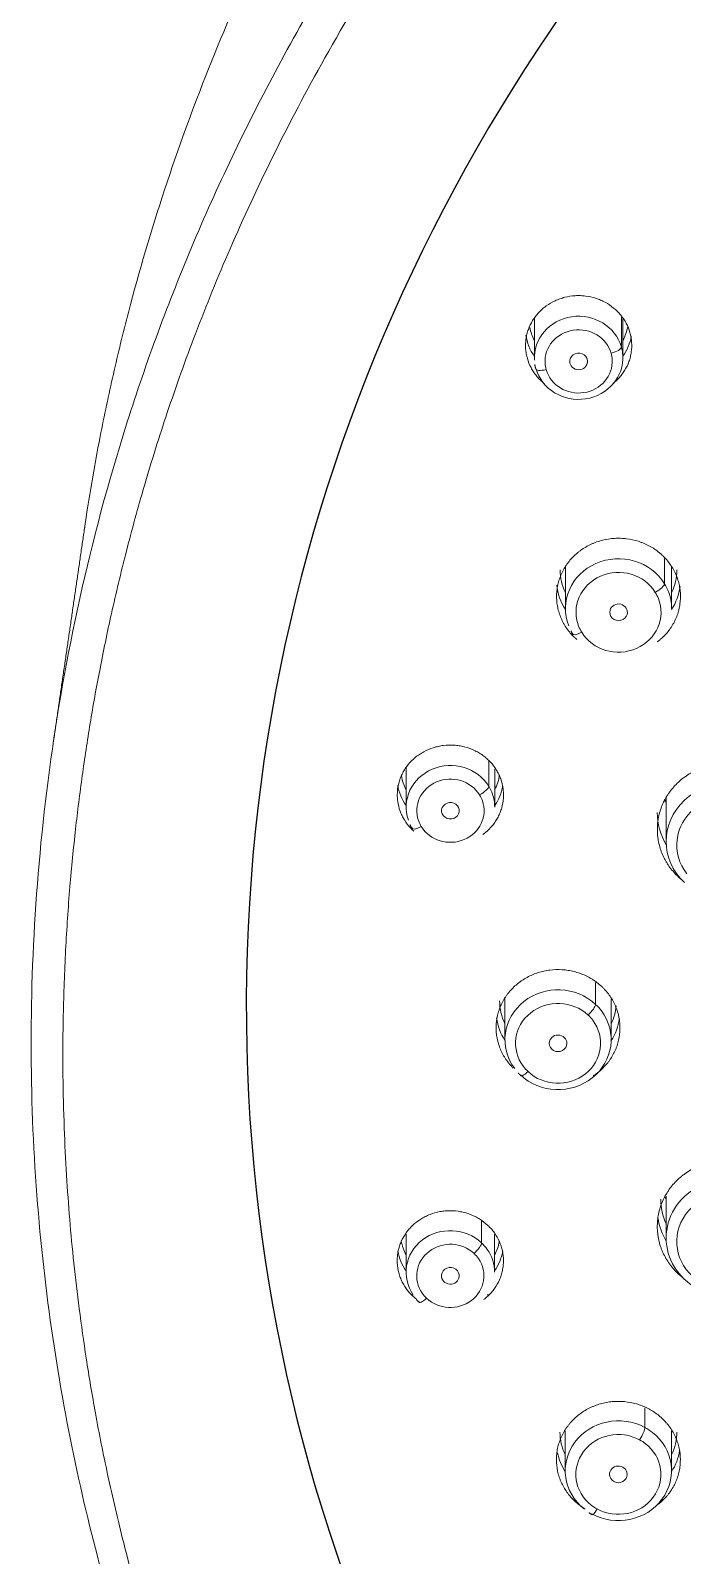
# Model space of a CAD drawing. Extents: x 3349 to 5808, y -3 to 827.
# Drawn here: x 3815.81 to 3830.54, y 517.22 to 551.68 of the extents above; entities that cross this region are included whole.
import ezdxf

# ---------------------------------------------------------------- set-up
doc = ezdxf.new("R2010")
doc.units = 0
doc.header["$LTSCALE"] = 4
doc.header["$MEASUREMENT"] = 0
doc.layers.get('0').update_dxf_attribs({"linetype": 'CONTINUOUS'})
doc.layers.add('1', color=7, linetype='CONTINUOUS')

msp = doc.modelspace()

# ---------------------------------------------------------------- linework, layer by layer
at = {"color": 7, "ltscale": 0.5}
msp.add_ellipse((3868.108, 529.628), major_axis=(-47.422, 0), ratio=0.896694, start_param=1.587359, end_param=7.826525, dxfattribs=at)
at = {"layer": '1', "color": 7, "linetype": 'Continuous', "lineweight": 18}
for p, q in [((3827.195, 545.172), (3827.195, 544.285)), ((3829.195, 544.285), (3829.195, 545.163)), ((3828.381, 544.131), (3828.395, 544.186)), ((3827.896, 539.565), (3827.896, 538.615)), ((3830.296, 538.615), (3830.296, 539.55)), ((3824.298, 535.02), (3824.298, 534.13)), ((3826.298, 534.13), (3826.298, 534.998)), ((3830.173, 534.336), (3830.173, 533.353)), ((3826.53, 529.793), (3826.53, 528.873)), ((3828.93, 528.873), (3828.93, 529.786)), ((3830.172, 525.339), (3830.172, 524.392)), ((3824.296, 524.477), (3824.296, 523.617)), ((3826.296, 523.617), (3826.296, 524.477)), ((3825.097, 523.51), (3825.096, 523.541)), ((3827.893, 520.023), (3827.893, 519.131)), ((3830.293, 519.131), (3830.293, 520.022)), ((3828.9, 519), (3828.893, 519.053))]:
    msp.add_line(p, q, dxfattribs=at)
at = {"layer": '1', "color": 7, "linetype": 'Continuous', "lineweight": 13}
for p, q in [((3829.161, 544.528), (3829.161, 545.205)), ((3830.136, 539.179), (3830.136, 539.748)), ((3826.164, 534.6), (3826.164, 535.18)), ((3828.578, 529.671), (3828.578, 530.164)), ((3826.003, 524.281), (3826.003, 524.777)), ((3826.144, 523.12), (3826.144, 523.079)), ((3829.693, 520.107), (3829.693, 520.552)), ((3830.083, 518.493), (3830.083, 518.447))]:
    msp.add_line(p, q, dxfattribs=at)
at = {"layer": '1', "color": 7, "linetype": 'Continuous', "lineweight": 18}
for centre, major_axis, ratio, start_param, end_param in [((3828.195, 544.285), (-1, 0), 0.939693, 3.403392, 6.34023), ((3828.195, 545.16), (1.123, 0), 0.939693, 3.322021, 3.614386), ((3828.195, 545.16), (1.123, 0), 0.939693, 5.810458, 6.125256), ((3828.195, 544.942), (-1.2, 0), 0.939693, 0.1264, 0.585683), ((3828.195, 544.942), (-1.2, 0), 0.939693, 2.555919, 2.995627), ((3828.195, 544.285), (-1, 0), 0.939693, 0.261799, 3.198637), ((3828.195, 544.203), (-0.2, 0.001), 0.939285, 5.893774, 9.035366), ((3828.195, 544.203), (-0.2, 0.001), 0.939285, 2.752181, 5.893774), ((3829.096, 538.615), (-1.2, 0), 0.939693, 3.665191, 6.636155), ((3829.096, 539.491), (1.32, 0), 0.939693, 3.141576, 3.571287), ((3829.096, 539.491), (1.32, 0), 0.939693, 5.853458, 6.283169), ((3829.096, 539.272), (-1.4, 0), 0.939693, 0.094002, 0.54136), ((3829.096, 539.272), (-1.4, 0), 0.939693, 2.60024, 3.023165), ((3829.097, 538.533), (-0.2, 0), 0.939412, 2.881007, 6.022599), ((3829.096, 538.615), (-1.2, 0), 0.939693, 3.141575, 3.494563), ((3829.097, 538.533), (-0.2, 0), 0.939412, 6.022599, 9.164192), ((3825.298, 534.13), (-1, 0), 0.939693, 3.665191, 6.602029), ((3825.298, 534.787), (-1.2, 0), 0.939693, 0.141249, 0.585653), ((3825.298, 535.006), (1.123, 0), 0.939693, 3.301617, 3.614402), ((3825.298, 535.006), (1.123, 0), 0.939693, 5.810425, 6.146084), ((3825.298, 534.787), (-1.2, 0), 0.939693, 2.555939, 2.980586), ((3831.573, 533.353), (-1.4, 0), 0.939693, 3.926991, 7.068583), ((3825.298, 534.048), (-0.2, 0), 0.939138, 3.011788, 6.153381), ((3825.298, 534.13), (-1, 0), 0.939693, 3.141561, 3.460437), ((3831.573, 534.776), (-1.52, 0), 0.939693, 0.333385, 0.399997), ((3825.298, 534.048), (-0.2, 0), 0.939138, 6.153381, 9.294974), ((3831.573, 534.01), (-1.6, 0), 0.939693, 0.000003, 0.508291), ((3827.73, 528.873), (-1.2, 0), 0.939693, 3.926991, 6.897955), ((3827.73, 529.749), (1.32, 0), 0.939693, 3.141592, 3.571254), ((3827.73, 528.873), (-1.2, 0), 0.939693, 0.785398, 3.756362), ((3827.73, 529.749), (1.32, 0), 0.939693, 5.853474, 6.192668), ((3827.73, 529.53), (-1.4, 0), 0.939693, 0.124804, 0.541393), ((3827.73, 529.53), (-1.4, 0), 0.939693, 2.6002, 3.003575), ((3827.73, 528.791), (-0.2, 0), 0.939369, 3.141427, 6.283019), ((3827.73, 528.791), (-0.2, 0), 0.939369, 6.283019, 9.424612), ((3831.572, 524.392), (-1.4, 0), 0.939693, 4.18879, 7.330383), ((3831.572, 525.815), (-1.52, 0), 0.939693, 0.363443, 0.400014), ((3831.572, 525.268), (1.52, 0), 0.939693, 3.141544, 3.541606), ((3825.296, 523.617), (-1, 0), 0.939693, 3.926991, 6.863829), ((3831.572, 525.049), (-1.6, 0), 0.939693, 0.147385, 0.508291), ((3825.296, 524.492), (1.123, 0), 0.939693, 3.302125, 3.614369), ((3825.296, 524.492), (1.123, 0), 0.939693, 5.810441, 6.108303), ((3825.296, 524.274), (-1.2, 0), 0.939693, 0.161939, 0.585649), ((3825.296, 523.617), (-1, 0), 0.939693, 3.141568, 3.722236), ((3825.296, 524.274), (-1.2, 0), 0.939693, 2.555919, 2.973186), ((3825.296, 523.535), (0.2, 0), 0.939138, 0.129473, 3.271066), ((3825.296, 523.535), (0.2, 0), 0.939138, 3.271066, 6.412658), ((3829.093, 519.131), (-1.2, 0), 0.939693, 4.18879, 7.159754), ((3829.093, 520.006), (1.32, 0), 0.939693, 3.14156, 3.571271), ((3829.093, 519.131), (-1.2, 0), 0.939693, 1.047198, 4.018161), ((3829.093, 520.006), (1.32, 0), 0.939693, 5.853442, 6.283153), ((3829.093, 519.787), (-1.4, 0), 0.939693, 0.191885, 0.541387), ((3829.093, 519.787), (-1.4, 0), 0.939693, 2.600211, 2.990635), ((3829.093, 519.049), (0.2, 0), 0.939412, 0.260254, 3.401846), ((3829.093, 519.049), (0.2, 0), 0.939412, 3.401846, 6.543439)]:
    msp.add_ellipse(centre, major_axis=major_axis, ratio=ratio, start_param=start_param, end_param=end_param, dxfattribs=at)
at = {"layer": '1', "color": 7, "linetype": 'Continuous', "lineweight": 13}
for centre, major_axis, ratio, start_param, end_param in [((3828.195, 544.203), (-0.76, 0), 0.939693, 3.403392, 6.34023), ((3828.195, 544.203), (-0.76, 0), 0.939693, 0.261799, 3.198637), ((3828.929, 544.47), (-0.231, -0.066), 0.330366, 1.476871, 3.047667), ((3828.195, 544.203), (-0.76, 0), 0.939693, 3.198637, 3.403392), ((3828.195, 544.285), (-1, 0), 0.939693, 3.198637, 3.403392), ((3827.461, 544.1), (0.231, 0.066), 0.330366, 3.047667, 4.618464), ((3828.195, 544.203), (-0.76, 0), 0.939693, 0.057045, 0.261799), ((3829.096, 538.533), (-0.96, 0), 0.939693, 3.665191, 6.636155), ((3829.928, 539.067), (-0.204, -0.126), 0.296198, 1.390781, 2.961578), ((3829.096, 538.615), (-1.2, 0), 0.939693, 3.494563, 3.665191), ((3829.096, 538.533), (-0.96, 0), 0.939693, 0.523599, 3.494563), ((3829.096, 538.533), (-0.96, 0), 0.939693, 3.494563, 3.665191), ((3828.265, 538.164), (0.204, 0.126), 0.296198, 2.961578, 4.532374), ((3829.096, 538.533), (-0.96, 0), 0.939693, 0.35297, 0.523599), ((3825.298, 534.048), (-0.76, 0), 0.939693, 3.665191, 6.602029), ((3825.956, 534.487), (-0.204, -0.126), 0.296198, 1.390781, 2.961578), ((3825.298, 534.13), (-1, 0), 0.939693, 3.460437, 3.665191), ((3825.298, 534.048), (-0.76, 0), 0.939693, 0.523599, 3.460437), ((3825.298, 534.048), (-0.76, 0), 0.939693, 3.460437, 3.665191), ((3831.573, 533.271), (-1.16, 0), 0.939693, 3.926991, 6.92233), ((3824.639, 533.773), (0.204, 0.126), 0.296198, 2.961578, 4.532374), ((3825.298, 534.048), (-0.76, 0), 0.939693, 0.318844, 0.523599), ((3827.73, 528.791), (-0.96, 0), 0.939693, 3.926991, 6.897955), ((3828.408, 529.511), (-0.164, -0.175), 0.241845, 1.318897, 2.889694), ((3827.73, 528.791), (-0.96, 0), 0.939693, 3.756362, 3.926991), ((3827.73, 528.873), (-1.2, 0), 0.939693, 3.756362, 3.926991), ((3827.73, 528.791), (-0.96, 0), 0.939693, 0.785398, 3.756362), ((3827.051, 528.235), (0.164, 0.175), 0.241845, 2.889694, 4.46049), ((3827.73, 528.791), (-0.96, 0), 0.939693, 0.614769, 0.785398), ((3831.572, 524.31), (-1.16, 0), 0.939693, 4.18879, 7.184129), ((3825.296, 523.535), (-0.76, 0), 0.939693, 3.926991, 6.863829), ((3825.833, 524.122), (-0.164, -0.175), 0.241845, 1.318897, 2.889694), ((3825.296, 523.617), (-1, 0), 0.939693, 3.722236, 3.926991), ((3825.296, 523.535), (-0.76, 0), 0.939693, 0.785398, 3.722236), ((3825.296, 523.535), (-0.76, 0), 0.939693, 3.722236, 3.926991), ((3824.758, 523.112), (0.164, 0.175), 0.241845, 2.889694, 4.46049), ((3825.296, 523.535), (-0.76, 0), 0.939693, 0.580643, 0.785398), ((3829.093, 519.048), (-0.96, 0), 0.939693, 4.18879, 7.159754), ((3829.573, 519.912), (-0.114, -0.211), 0.17101, 1.265447, 2.836243), ((3829.093, 519.048), (-0.96, 0), 0.939693, 4.018161, 4.18879), ((3829.093, 519.131), (-1.2, 0), 0.939693, 4.018161, 4.18879), ((3829.093, 519.048), (-0.96, 0), 0.939693, 1.047198, 4.018161), ((3829.093, 519.048), (-0.96, 0), 0.939693, 0.876569, 1.047198), ((3828.613, 518.349), (0.114, 0.211), 0.17101, 2.836243, 4.407039)]:
    msp.add_ellipse(centre, major_axis=major_axis, ratio=ratio, start_param=start_param, end_param=end_param, dxfattribs=at)
at = {"layer": '1', "color": 7, "linetype": 'Continuous', "lineweight": 18}
for points, knots in [([(3867.787, 577.688), (3866.647, 577.688), (3865.515, 577.653), (3863.272, 577.515), (3862.162, 577.412), (3858.869, 577.008), (3856.725, 576.611), (3852.571, 575.59), (3850.561, 574.967), (3847.66, 573.886), (3846.713, 573.501), (3844.859, 572.687), (3843.952, 572.258), (3841.296, 570.908), (3839.611, 569.926), (3836.42, 567.83), (3834.915, 566.716), (3832.091, 564.386), (3830.771, 563.17), (3828.317, 560.663), (3827.183, 559.372), (3825.096, 556.742), (3824.143, 555.404), (3822.412, 552.702), (3821.632, 551.339), (3820.237, 548.61), (3819.622, 547.243), (3818.545, 544.523), (3818.083, 543.17), (3817.299, 540.493), (3816.978, 539.169), (3816.461, 536.563), (3816.264, 535.281), (3815.98, 532.77), (3815.892, 531.541), (3815.811, 529.142), (3815.818, 527.973), (3815.916, 525.699), (3816.007, 524.595), (3816.256, 522.458), (3816.414, 521.425), (3816.785, 519.431), (3816.998, 518.47), (3817.466, 516.623), (3817.722, 515.737), (3818.261, 514.038), (3818.545, 513.225), (3819.13, 511.673), (3819.431, 510.933), (3820.04, 509.523), (3820.348, 508.854), (3820.961, 507.583), (3821.267, 506.982), (3821.868, 505.845), (3822.163, 505.31), (3822.737, 504.302), (3823.015, 503.83), (3823.547, 502.945), (3823.802, 502.533), (3824.284, 501.767), (3824.511, 501.413), (3825.146, 500.434), (3825.509, 499.894), (3825.951, 499.247), (3826.081, 499.059), (3826.25, 498.816), (3826.302, 498.742), (3826.373, 498.641), (3826.407, 498.593), (3826.444, 498.541), (3826.461, 498.516), (3826.47, 498.504), (3826.474, 498.498), (3826.476, 498.495), (3826.477, 498.494), (3826.477, 498.493), (3826.478, 498.493), (3826.478, 498.492), (3826.478, 498.492), (3826.478, 498.492), (3826.478, 498.492), (3826.478, 498.492), (3827.078, 497.644), (3827.7, 496.803), (3828.999, 495.145), (3829.675, 494.328), (3830.726, 493.122), (3831.082, 492.724), (3831.807, 491.933), (3832.175, 491.541), (3833.296, 490.377), (3834.063, 489.615), (3835.223, 488.48), (3835.611, 488.103), (3836.388, 487.348), (3836.776, 486.97), (3837.939, 485.83), (3838.712, 485.064), (3840.242, 483.506), (3840.999, 482.715), (3842.486, 481.1), (3843.217, 480.275), (3844.636, 478.582), (3845.326, 477.714), (3846.647, 475.926), (3847.279, 475.006), (3848.171, 473.584), (3848.459, 473.103), (3849.014, 472.126), (3849.281, 471.631), (3850.053, 470.124), (3850.528, 469.093), (3851.177, 467.513), (3851.383, 466.981), (3851.774, 465.906), (3851.96, 465.363), (3852.487, 463.722), (3852.799, 462.61), (3853.355, 460.359), (3853.598, 459.219), (3854.023, 456.919), (3854.205, 455.759), (3854.521, 453.422), (3854.655, 452.245), (3854.885, 449.88), (3854.982, 448.691), (3855.086, 447.198), (3855.109, 446.862), (3855.131, 446.52), (3855.133, 446.478), (3855.134, 446.469), (3855.134, 446.464), (3855.135, 446.449), (3855.137, 446.42), (3855.144, 446.313), (3855.159, 446.059), (3855.211, 445.197), (3855.253, 444.404), (3855.346, 442.48), (3855.397, 432.158), (3855.485, 429.491), (3855.52, 428.132), (3855.58, 425.364), (3855.605, 423.955), (3855.646, 421.087), (3855.664, 419.628), (3855.695, 416.66), (3855.708, 415.152), (3855.73, 412.085), (3855.74, 410.527), (3855.749, 408.746), (3855.75, 408.523), (3855.751, 408.297), (3855.751, 408.269), (3855.751, 408.264), (3855.751, 408.262), (3855.751, 408.258), (3855.751, 408.249), (3855.751, 408.224), (3855.752, 408.14), (3855.753, 407.942), (3855.756, 407.275), (3855.758, 406.676), (3855.764, 405.252), (3855.767, 404.322), (3855.775, 401.586), (3855.779, 399.837), (3855.785, 396.489), (3855.787, 394.889), (3855.791, 390.315), (3855.792, 387.565), (3855.793, 382.663), (3855.793, 380.511), (3855.793, 378.658)], [0, 0, 0, 0, 0.007812, 0.007812, 0.015625, 0.015625, 0.03125, 0.03125, 0.046875, 0.046875, 0.054687, 0.054687, 0.0625, 0.0625, 0.078125, 0.078125, 0.09375, 0.09375, 0.109375, 0.109375, 0.125, 0.125, 0.140625, 0.140625, 0.15625, 0.15625, 0.171875, 0.171875, 0.1875, 0.1875, 0.203125, 0.203125, 0.21875, 0.21875, 0.234375, 0.234375, 0.25, 0.25, 0.265625, 0.265625, 0.28125, 0.28125, 0.296875, 0.296875, 0.3125, 0.3125, 0.328125, 0.328125, 0.34375, 0.34375, 0.359375, 0.359375, 0.375, 0.375, 0.390625, 0.390625, 0.40625, 0.40625, 0.421875, 0.421875, 0.4375, 0.4375, 0.46875, 0.46875, 0.484375, 0.484375, 0.492187, 0.492187, 0.496094, 0.498047, 0.499023, 0.499512, 0.499756, 0.499878, 0.499939, 0.499969, 0.499985, 0.499992, 0.499996, 0.499998, 0.499998, 0.5, 0.5, 0.515625, 0.515625, 0.53125, 0.53125, 0.539062, 0.539062, 0.546875, 0.546875, 0.5625, 0.5625, 0.570312, 0.570312, 0.578125, 0.578125, 0.59375, 0.59375, 0.609375, 0.609375, 0.625, 0.625, 0.640625, 0.640625, 0.65625, 0.65625, 0.664062, 0.664062, 0.671875, 0.671875, 0.6875, 0.6875, 0.695312, 0.695312, 0.703125, 0.703125, 0.71875, 0.71875, 0.734375, 0.734375, 0.75, 0.75, 0.765625, 0.765625, 0.78125, 0.78125, 0.785156, 0.785645, 0.785706, 0.785706, 0.785767, 0.785767, 0.785889, 0.786133, 0.787109, 0.789062, 0.796875, 0.796875, 0.8125, 0.8125, 0.828125, 0.828125, 0.84375, 0.84375, 0.859375, 0.859375, 0.875, 0.875, 0.890625, 0.890625, 0.892578, 0.892822, 0.892853, 0.892853, 0.892868, 0.892868, 0.892883, 0.892944, 0.893066, 0.893555, 0.894531, 0.898437, 0.898437, 0.90625, 0.90625, 0.921875, 0.921875, 0.9375, 0.9375, 0.96875, 0.96875, 1, 1, 1, 1]), ([(3838.323, 573.278), (3837.487, 572.725), (3836.668, 572.149), (3835.069, 570.951), (3832.727, 569.086), (3830.57, 567.03), (3828.551, 564.86), (3827.901, 564.118), (3826.649, 562.599), (3824.845, 560.267), (3823.005, 557.377), (3821.862, 555.226), (3821.418, 554.36), (3820.773, 553.05), (3819.416, 549.931), (3818.51, 547.172), (3817.903, 544.847), (3817.789, 544.381), (3817.576, 543.447), (3817.33, 542.283), (3817.13, 541.11), (3817.028, 540.406)], [0, 0, 0, 0, 0.072762, 0.072762, 0.145523, 0.291047, 0.291047, 0.363808, 0.363808, 0.43657, 0.582093, 0.618474, 0.618474, 0.654855, 0.727617, 0.87314, 0.87314, 0.909521, 0.909521, 0.945902, 1, 1, 1, 1]), ([(3827.424, 543.698), (3827.417, 543.704), (3827.411, 543.709), (3827.39, 543.726), (3827.375, 543.739), (3827.347, 543.765), (3827.333, 543.778), (3827.292, 543.818), (3827.242, 543.874), (3827.197, 543.935), (3827.166, 543.982), (3827.156, 543.998), (3827.137, 544.03), (3827.128, 544.047), (3827.084, 544.13), (3827.057, 544.199), (3827.026, 544.305), (3827.018, 544.342), (3827.008, 544.396), (3827.005, 544.415), (3827.001, 544.452), (3826.999, 544.47), (3826.993, 544.562), (3826.995, 544.636), (3827.008, 544.727), (3827.011, 544.745), (3827.018, 544.782), (3827.022, 544.8), (3827.035, 544.854), (3827.046, 544.89), (3827.084, 544.994), (3827.116, 545.061), (3827.165, 545.142), (3827.176, 545.158), (3827.197, 545.189), (3827.23, 545.235), (3827.291, 545.307), (3827.345, 545.36), (3827.403, 545.41), (3827.433, 545.434), (3827.527, 545.502), (3827.593, 545.541), (3827.681, 545.582), (3827.699, 545.589), (3827.735, 545.604), (3827.753, 545.611), (3827.809, 545.631), (3827.846, 545.642), (3827.885, 545.652)], [0, 0, 0, 0, 0.009678, 0.009678, 0.032186, 0.032186, 0.054693, 0.054693, 0.099707, 0.144722, 0.144722, 0.167229, 0.167229, 0.189737, 0.189737, 0.279766, 0.279766, 0.324781, 0.324781, 0.347288, 0.347288, 0.369795, 0.369795, 0.459824, 0.459824, 0.482332, 0.482332, 0.504839, 0.504839, 0.549854, 0.549854, 0.639883, 0.639883, 0.66239, 0.66239, 0.684898, 0.729912, 0.774927, 0.774927, 0.819941, 0.819941, 0.909971, 0.909971, 0.932478, 0.932478, 0.954985, 0.954985, 1, 1, 1, 1]), ([(3827.885, 545.652), (3827.961, 545.671), (3828.038, 545.683), (3828.155, 545.69), (3828.195, 545.691), (3828.254, 545.689), (3828.273, 545.688), (3828.313, 545.685), (3828.332, 545.683), (3828.43, 545.671), (3828.506, 545.654), (3828.599, 545.625), (3828.617, 545.618), (3828.654, 545.605), (3828.672, 545.597), (3828.726, 545.574), (3828.761, 545.557), (3828.863, 545.502), (3828.927, 545.459), (3829.001, 545.398), (3829.015, 545.386), (3829.044, 545.36), (3829.058, 545.347), (3829.098, 545.306), (3829.148, 545.25), (3829.193, 545.19), (3829.224, 545.143), (3829.234, 545.127), (3829.253, 545.094), (3829.263, 545.078), (3829.306, 544.995), (3829.334, 544.926), (3829.364, 544.819), (3829.373, 544.783), (3829.382, 544.728), (3829.385, 544.71), (3829.389, 544.673), (3829.391, 544.654), (3829.398, 544.562), (3829.395, 544.489), (3829.382, 544.397), (3829.379, 544.379), (3829.372, 544.342), (3829.368, 544.324), (3829.355, 544.27), (3829.344, 544.235), (3829.307, 544.13), (3829.274, 544.063), (3829.225, 543.983), (3829.215, 543.967), (3829.193, 543.936), (3829.16, 543.89), (3829.099, 543.818), (3829.045, 543.765), (3828.999, 543.724), (3828.981, 543.71), (3828.963, 543.695)], [0, 0, 0, 0, 0.072465, 0.072465, 0.108698, 0.108698, 0.126814, 0.126814, 0.14493, 0.14493, 0.217395, 0.217395, 0.235512, 0.235512, 0.253628, 0.253628, 0.28986, 0.28986, 0.362325, 0.362325, 0.380442, 0.380442, 0.398558, 0.398558, 0.434791, 0.471023, 0.471023, 0.489139, 0.489139, 0.507256, 0.507256, 0.579721, 0.579721, 0.615953, 0.615953, 0.63407, 0.63407, 0.652186, 0.652186, 0.724651, 0.724651, 0.742767, 0.742767, 0.760883, 0.760883, 0.797116, 0.797116, 0.869581, 0.869581, 0.887697, 0.887697, 0.905814, 0.942046, 0.978279, 0.978279, 1, 1, 1, 1]), ([(3828.153, 537.918), (3828.143, 537.927), (3828.133, 537.936), (3828.106, 537.96), (3828.09, 537.975), (3828.043, 538.022), (3827.984, 538.088), (3827.932, 538.158), (3827.896, 538.213), (3827.884, 538.232), (3827.862, 538.27), (3827.851, 538.289), (3827.8, 538.386), (3827.768, 538.466), (3827.732, 538.591), (3827.723, 538.633), (3827.711, 538.697), (3827.708, 538.718), (3827.703, 538.761), (3827.701, 538.783), (3827.693, 538.89), (3827.696, 538.976), (3827.711, 539.083), (3827.715, 539.104), (3827.723, 539.147), (3827.728, 539.168), (3827.743, 539.231), (3827.756, 539.273), (3827.8, 539.394), (3827.837, 539.473), (3827.895, 539.567), (3827.907, 539.585), (3827.932, 539.622), (3827.945, 539.639), (3827.985, 539.692), (3828.041, 539.759), (3828.105, 539.821), (3828.155, 539.865), (3828.172, 539.879), (3828.207, 539.908), (3828.225, 539.921), (3828.316, 539.987), (3828.394, 540.032), (3828.496, 540.08), (3828.517, 540.089), (3828.559, 540.106), (3828.581, 540.114), (3828.645, 540.137), (3828.689, 540.15), (3828.734, 540.162)], [0, 0, 0, 0, 0.013603, 0.013603, 0.036543, 0.036543, 0.082422, 0.128301, 0.128301, 0.15124, 0.15124, 0.174179, 0.174179, 0.265937, 0.265937, 0.311816, 0.311816, 0.334756, 0.334756, 0.357695, 0.357695, 0.449453, 0.449453, 0.472392, 0.472392, 0.495332, 0.495332, 0.541211, 0.541211, 0.632969, 0.632969, 0.655908, 0.655908, 0.678848, 0.678848, 0.724726, 0.770605, 0.770605, 0.793545, 0.793545, 0.816484, 0.816484, 0.908242, 0.908242, 0.931182, 0.931182, 0.954121, 0.954121, 1, 1, 1, 1]), ([(3828.734, 540.162), (3828.823, 540.184), (3828.914, 540.198), (3829.05, 540.206), (3829.096, 540.207), (3829.165, 540.205), (3829.188, 540.204), (3829.234, 540.2), (3829.257, 540.198), (3829.37, 540.184), (3829.459, 540.164), (3829.567, 540.13), (3829.589, 540.122), (3829.632, 540.106), (3829.653, 540.098), (3829.716, 540.071), (3829.757, 540.051), (3829.875, 539.987), (3829.95, 539.937), (3830.036, 539.866), (3830.053, 539.851), (3830.086, 539.821), (3830.102, 539.805), (3830.149, 539.758), (3830.209, 539.693), (3830.261, 539.622), (3830.297, 539.567), (3830.308, 539.549), (3830.331, 539.511), (3830.342, 539.492), (3830.393, 539.394), (3830.425, 539.314), (3830.46, 539.19), (3830.47, 539.148), (3830.481, 539.083), (3830.484, 539.062), (3830.49, 539.019), (3830.492, 538.997), (3830.499, 538.89), (3830.496, 538.804), (3830.482, 538.698), (3830.478, 538.676), (3830.47, 538.634), (3830.465, 538.612), (3830.449, 538.549), (3830.437, 538.508), (3830.393, 538.386), (3830.355, 538.308), (3830.298, 538.214), (3830.286, 538.195), (3830.261, 538.159), (3830.248, 538.141), (3830.208, 538.089), (3830.151, 538.021), (3830.088, 537.96), (3830.038, 537.915), (3830.021, 537.901), (3829.993, 537.879), (3829.983, 537.871), (3829.973, 537.863)], [0, 0, 0, 0, 0.071988, 0.071988, 0.107982, 0.107982, 0.125979, 0.125979, 0.143976, 0.143976, 0.215963, 0.215963, 0.23396, 0.23396, 0.251957, 0.251957, 0.287951, 0.287951, 0.359939, 0.359939, 0.377936, 0.377936, 0.395933, 0.395933, 0.431927, 0.46792, 0.46792, 0.485917, 0.485917, 0.503914, 0.503914, 0.575902, 0.575902, 0.611896, 0.611896, 0.629893, 0.629893, 0.64789, 0.64789, 0.719878, 0.719878, 0.737875, 0.737875, 0.755872, 0.755872, 0.791865, 0.791865, 0.863853, 0.863853, 0.88185, 0.88185, 0.899847, 0.899847, 0.935841, 0.971835, 0.971835, 0.989832, 0.989832, 1, 1, 1, 1]), ([(3824.472, 533.585), (3824.46, 533.596), (3824.448, 533.608), (3824.422, 533.633), (3824.409, 533.646), (3824.344, 533.716), (3824.298, 533.776), (3824.239, 533.871), (3824.221, 533.904), (3824.197, 533.955), (3824.189, 533.972), (3824.174, 534.007), (3824.168, 534.024), (3824.136, 534.111), (3824.118, 534.183), (3824.105, 534.275), (3824.103, 534.293), (3824.1, 534.33), (3824.099, 534.349), (3824.097, 534.404), (3824.098, 534.441), (3824.105, 534.551), (3824.118, 534.624), (3824.143, 534.714), (3824.149, 534.732), (3824.161, 534.767), (3824.167, 534.784), (3824.188, 534.836), (3824.219, 534.903), (3824.257, 534.968), (3824.299, 535.031), (3824.321, 535.062), (3824.393, 535.15), (3824.447, 535.203), (3824.52, 535.264), (3824.535, 535.276), (3824.566, 535.299), (3824.582, 535.31), (3824.63, 535.343), (3824.663, 535.363), (3824.698, 535.381)], [0, 0, 0, 0, 0.022922, 0.022922, 0.049329, 0.049329, 0.154959, 0.154959, 0.207774, 0.207774, 0.234182, 0.234182, 0.26059, 0.26059, 0.36622, 0.36622, 0.392627, 0.392627, 0.419035, 0.419035, 0.47185, 0.47185, 0.57748, 0.57748, 0.603887, 0.603887, 0.630295, 0.630295, 0.68311, 0.735925, 0.735925, 0.78874, 0.78874, 0.89437, 0.89437, 0.920777, 0.920777, 0.947185, 0.947185, 1, 1, 1, 1]), ([(3824.698, 535.381), (3824.766, 535.419), (3824.838, 535.449), (3824.949, 535.484), (3824.986, 535.494), (3825.044, 535.507), (3825.063, 535.511), (3825.102, 535.518), (3825.122, 535.52), (3825.219, 535.532), (3825.297, 535.535), (3825.395, 535.529), (3825.415, 535.527), (3825.454, 535.523), (3825.473, 535.52), (3825.532, 535.511), (3825.57, 535.503), (3825.684, 535.475), (3825.757, 535.449), (3825.846, 535.408), (3825.863, 535.399), (3825.898, 535.381), (3825.915, 535.372), (3825.965, 535.342), (3826.029, 535.3), (3826.089, 535.253), (3826.132, 535.215), (3826.146, 535.202), (3826.173, 535.175), (3826.187, 535.162), (3826.252, 535.092), (3826.297, 535.032), (3826.356, 534.936), (3826.374, 534.904), (3826.399, 534.853), (3826.406, 534.836), (3826.421, 534.801), (3826.428, 534.784), (3826.459, 534.696), (3826.477, 534.625), (3826.49, 534.533), (3826.492, 534.515), (3826.495, 534.478), (3826.496, 534.459), (3826.498, 534.404), (3826.498, 534.367), (3826.49, 534.257), (3826.477, 534.184), (3826.452, 534.094), (3826.446, 534.076), (3826.434, 534.041), (3826.428, 534.024), (3826.407, 533.972), (3826.376, 533.904), (3826.338, 533.84), (3826.297, 533.777), (3826.274, 533.746), (3826.202, 533.658), (3826.149, 533.605), (3826.075, 533.544), (3826.06, 533.532), (3826.04, 533.517), (3826.036, 533.514), (3826.031, 533.51)], [0, 0, 0, 0, 0.065261, 0.065261, 0.097892, 0.097892, 0.114207, 0.114207, 0.130523, 0.130523, 0.195784, 0.195784, 0.212099, 0.212099, 0.228415, 0.228415, 0.261046, 0.261046, 0.326307, 0.326307, 0.342622, 0.342622, 0.358938, 0.358938, 0.391568, 0.424199, 0.424199, 0.440514, 0.440514, 0.45683, 0.45683, 0.522091, 0.522091, 0.554722, 0.554722, 0.571037, 0.571037, 0.587352, 0.587352, 0.652614, 0.652614, 0.668929, 0.668929, 0.685244, 0.685244, 0.717875, 0.717875, 0.783137, 0.783137, 0.799452, 0.799452, 0.815767, 0.815767, 0.848398, 0.881029, 0.881029, 0.913659, 0.913659, 0.978921, 0.978921, 0.995236, 0.995236, 1, 1, 1, 1]), ([(3830.53, 532.482), (3830.526, 532.485), (3830.523, 532.488), (3830.499, 532.508), (3830.48, 532.525), (3830.442, 532.559), (3830.423, 532.577), (3830.37, 532.631), (3830.302, 532.706), (3830.243, 532.786), (3830.201, 532.849), (3830.188, 532.87), (3830.162, 532.913), (3830.15, 532.935), (3830.092, 533.047), (3830.055, 533.138), (3830.015, 533.281), (3830.003, 533.329), (3829.991, 533.402), (3829.987, 533.427), (3829.981, 533.476), (3829.978, 533.5), (3829.97, 533.623), (3829.973, 533.721), (3829.99, 533.843), (3829.994, 533.868), (3830.001, 533.904), (3830.004, 533.916), (3830.009, 533.941), (3830.023, 534.001), (3830.041, 534.06), (3830.091, 534.199), (3830.134, 534.289), (3830.2, 534.396), (3830.214, 534.418), (3830.242, 534.459), (3830.257, 534.479), (3830.303, 534.539), (3830.368, 534.616), (3830.44, 534.687), (3830.497, 534.737), (3830.517, 534.754), (3830.557, 534.786), (3830.578, 534.802), (3830.682, 534.877), (3830.77, 534.928), (3830.887, 534.983), (3830.911, 534.993), (3830.959, 535.013), (3830.984, 535.022), (3831.058, 535.049), (3831.108, 535.064), (3831.159, 535.077)], [0, 0, 0, 0, 0.004277, 0.004277, 0.026907, 0.026907, 0.049537, 0.049537, 0.094797, 0.140057, 0.140057, 0.162687, 0.162687, 0.185318, 0.185318, 0.275838, 0.275838, 0.321098, 0.321098, 0.343728, 0.343728, 0.366358, 0.366358, 0.456878, 0.456878, 0.479508, 0.479508, 0.490823, 0.490823, 0.502139, 0.547399, 0.547399, 0.637919, 0.637919, 0.660549, 0.660549, 0.683179, 0.683179, 0.728439, 0.773699, 0.773699, 0.796329, 0.796329, 0.818959, 0.818959, 0.90948, 0.90948, 0.93211, 0.93211, 0.95474, 0.95474, 1, 1, 1, 1]), ([(3827.03, 530.282), (3827.11, 530.325), (3827.193, 530.36), (3827.323, 530.402), (3827.367, 530.414), (3827.434, 530.428), (3827.456, 530.433), (3827.502, 530.44), (3827.524, 530.444), (3827.638, 530.458), (3827.729, 530.461), (3827.843, 530.453), (3827.866, 530.452), (3827.912, 530.447), (3827.935, 530.444), (3828.003, 530.433), (3828.048, 530.424), (3828.18, 530.39), (3828.266, 530.36), (3828.369, 530.312), (3828.389, 530.302), (3828.43, 530.281), (3828.45, 530.27), (3828.508, 530.236), (3828.583, 530.187), (3828.653, 530.131), (3828.703, 530.087), (3828.719, 530.072), (3828.751, 530.041), (3828.767, 530.025), (3828.843, 529.943), (3828.896, 529.874), (3828.964, 529.762), (3828.985, 529.724), (3829.014, 529.664), (3829.023, 529.644), (3829.04, 529.604), (3829.048, 529.584), (3829.085, 529.482), (3829.105, 529.398), (3829.121, 529.291), (3829.123, 529.27), (3829.127, 529.227), (3829.128, 529.205), (3829.13, 529.14), (3829.13, 529.097), (3829.121, 528.969), (3829.106, 528.884), (3829.076, 528.779), (3829.07, 528.758), (3829.056, 528.717), (3829.048, 528.697), (3829.024, 528.636), (3828.988, 528.557), (3828.944, 528.482), (3828.907, 528.427), (3828.895, 528.409), (3828.868, 528.373), (3828.855, 528.356), (3828.785, 528.27), (3828.723, 528.207), (3828.637, 528.137), (3828.619, 528.123), (3828.583, 528.096), (3828.565, 528.083), (3828.539, 528.065), (3828.532, 528.061), (3828.525, 528.056)], [0, 0, 0, 0, 0.064134, 0.064134, 0.096202, 0.096202, 0.112235, 0.112235, 0.128269, 0.128269, 0.192403, 0.192403, 0.208437, 0.208437, 0.22447, 0.22447, 0.256538, 0.256538, 0.320672, 0.320672, 0.336706, 0.336706, 0.352739, 0.352739, 0.384807, 0.416874, 0.416874, 0.432907, 0.432907, 0.448941, 0.448941, 0.513075, 0.513075, 0.545143, 0.545143, 0.561176, 0.561176, 0.57721, 0.57721, 0.641344, 0.641344, 0.657378, 0.657378, 0.673411, 0.673411, 0.705479, 0.705479, 0.769613, 0.769613, 0.785647, 0.785647, 0.80168, 0.80168, 0.833747, 0.865815, 0.865815, 0.881848, 0.881848, 0.897882, 0.897882, 0.962016, 0.962016, 0.97805, 0.97805, 0.994084, 0.994084, 1, 1, 1, 1]), ([(3826.719, 528.23), (3826.705, 528.244), (3826.691, 528.258), (3826.617, 528.338), (3826.563, 528.408), (3826.495, 528.519), (3826.474, 528.558), (3826.445, 528.617), (3826.436, 528.637), (3826.419, 528.677), (3826.411, 528.697), (3826.375, 528.799), (3826.354, 528.883), (3826.339, 528.99), (3826.336, 529.011), (3826.333, 529.055), (3826.331, 529.076), (3826.329, 529.141), (3826.33, 529.184), (3826.339, 529.313), (3826.353, 529.397), (3826.383, 529.502), (3826.39, 529.523), (3826.404, 529.564), (3826.411, 529.585), (3826.435, 529.645), (3826.472, 529.724), (3826.516, 529.799), (3826.552, 529.854), (3826.565, 529.872), (3826.591, 529.908), (3826.605, 529.925), (3826.674, 530.011), (3826.737, 530.074), (3826.823, 530.145), (3826.84, 530.158), (3826.876, 530.185), (3826.894, 530.198), (3826.951, 530.236), (3826.99, 530.26), (3827.03, 530.282)], [0, 0, 0, 0, 0.02394, 0.02394, 0.132392, 0.132392, 0.186617, 0.186617, 0.21373, 0.21373, 0.240843, 0.240843, 0.349294, 0.349294, 0.376406, 0.376406, 0.403519, 0.403519, 0.457745, 0.457745, 0.566196, 0.566196, 0.593309, 0.593309, 0.620421, 0.620421, 0.674647, 0.728872, 0.728872, 0.755985, 0.755985, 0.783098, 0.783098, 0.891549, 0.891549, 0.918662, 0.918662, 0.945774, 0.945774, 1, 1, 1, 1]), ([(3830.558, 523.486), (3830.531, 523.507), (3830.505, 523.529), (3830.46, 523.568), (3830.441, 523.585), (3830.404, 523.621), (3830.386, 523.639), (3830.3, 523.733), (3830.239, 523.812), (3830.161, 523.94), (3830.137, 523.984), (3830.104, 524.052), (3830.094, 524.075), (3830.074, 524.121), (3830.065, 524.144), (3830.023, 524.26), (3829.999, 524.356), (3829.982, 524.478), (3829.979, 524.503), (3829.976, 524.54), (3829.975, 524.552), (3829.974, 524.577), (3829.971, 524.639), (3829.972, 524.701), (3829.982, 524.847), (3829.999, 524.944), (3830.033, 525.064), (3830.04, 525.088), (3830.056, 525.135), (3830.065, 525.159), (3830.092, 525.228), (3830.134, 525.318), (3830.184, 525.404), (3830.226, 525.466), (3830.24, 525.487), (3830.27, 525.528), (3830.286, 525.548), (3830.366, 525.646), (3830.437, 525.718), (3830.535, 525.799), (3830.555, 525.815), (3830.596, 525.845), (3830.617, 525.86), (3830.682, 525.904), (3830.726, 525.931), (3830.772, 525.955)], [0, 0, 0, 0, 0.034308, 0.034308, 0.059721, 0.059721, 0.085134, 0.085134, 0.186785, 0.186785, 0.237611, 0.237611, 0.263024, 0.263024, 0.288437, 0.288437, 0.390089, 0.390089, 0.415502, 0.415502, 0.428208, 0.428208, 0.440915, 0.491741, 0.491741, 0.593393, 0.593393, 0.618806, 0.618806, 0.644219, 0.644219, 0.695045, 0.74587, 0.74587, 0.771283, 0.771283, 0.796696, 0.796696, 0.898348, 0.898348, 0.923761, 0.923761, 0.949174, 0.949174, 1, 1, 1, 1]), ([(3824.447, 524.678), (3824.503, 524.73), (3824.564, 524.777), (3824.661, 524.838), (3824.695, 524.857), (3824.747, 524.883), (3824.765, 524.892), (3824.801, 524.908), (3824.819, 524.915), (3824.909, 524.951), (3824.984, 524.972), (3825.08, 524.99), (3825.1, 524.993), (3825.139, 524.998), (3825.158, 525.001), (3825.217, 525.006), (3825.257, 525.008), (3825.374, 525.008), (3825.452, 525.001), (3825.549, 524.982), (3825.568, 524.978), (3825.606, 524.969), (3825.625, 524.964), (3825.682, 524.948), (3825.755, 524.923), (3825.826, 524.892), (3825.878, 524.866), (3825.895, 524.857), (3825.929, 524.837), (3825.946, 524.827), (3826.028, 524.776), (3826.088, 524.729), (3826.171, 524.651), (3826.198, 524.624), (3826.235, 524.58), (3826.248, 524.566), (3826.271, 524.536), (3826.282, 524.521), (3826.337, 524.444), (3826.374, 524.379), (3826.412, 524.294), (3826.419, 524.276), (3826.432, 524.241), (3826.438, 524.224), (3826.455, 524.17), (3826.465, 524.134), (3826.488, 524.026), (3826.496, 523.953), (3826.496, 523.86), (3826.495, 523.841), (3826.493, 523.804), (3826.492, 523.786), (3826.486, 523.731), (3826.475, 523.658), (3826.456, 523.586), (3826.433, 523.515), (3826.42, 523.48), (3826.375, 523.377), (3826.338, 523.313), (3826.283, 523.236), (3826.272, 523.221), (3826.249, 523.191), (3826.237, 523.176), (3826.199, 523.133), (3826.172, 523.105), (3826.144, 523.079)], [0, 0, 0, 0, 0.0625, 0.0625, 0.09375, 0.09375, 0.109375, 0.109375, 0.125, 0.125, 0.1875, 0.1875, 0.203125, 0.203125, 0.21875, 0.21875, 0.25, 0.25, 0.3125, 0.3125, 0.328125, 0.328125, 0.34375, 0.34375, 0.375, 0.40625, 0.40625, 0.421875, 0.421875, 0.4375, 0.4375, 0.5, 0.5, 0.53125, 0.53125, 0.546875, 0.546875, 0.5625, 0.5625, 0.625, 0.625, 0.640625, 0.640625, 0.65625, 0.65625, 0.6875, 0.6875, 0.75, 0.75, 0.765625, 0.765625, 0.78125, 0.78125, 0.8125, 0.84375, 0.84375, 0.875, 0.875, 0.9375, 0.9375, 0.953125, 0.953125, 0.96875, 0.96875, 1, 1, 1, 1]), ([(3824.532, 523.008), (3824.502, 523.031), (3824.475, 523.055), (3824.42, 523.106), (3824.394, 523.133), (3824.356, 523.176), (3824.344, 523.191), (3824.32, 523.221), (3824.309, 523.236), (3824.255, 523.313), (3824.218, 523.378), (3824.18, 523.463), (3824.173, 523.481), (3824.159, 523.516), (3824.153, 523.533), (3824.136, 523.587), (3824.127, 523.622), (3824.104, 523.731), (3824.096, 523.804), (3824.096, 523.897), (3824.096, 523.916), (3824.098, 523.953), (3824.1, 523.971), (3824.105, 524.026), (3824.117, 524.099), (3824.136, 524.171), (3824.158, 524.242), (3824.172, 524.277), (3824.217, 524.379), (3824.254, 524.444), (3824.308, 524.521), (3824.319, 524.536), (3824.343, 524.566), (3824.355, 524.581), (3824.393, 524.624), (3824.419, 524.651), (3824.447, 524.678)], [0, 0, 0, 0, 0.056938, 0.056938, 0.115879, 0.115879, 0.14535, 0.14535, 0.17482, 0.17482, 0.292703, 0.292703, 0.322174, 0.322174, 0.351645, 0.351645, 0.410586, 0.410586, 0.528469, 0.528469, 0.557939, 0.557939, 0.58741, 0.58741, 0.646352, 0.705293, 0.705293, 0.764234, 0.764234, 0.882117, 0.882117, 0.911588, 0.911588, 0.941059, 0.941059, 1, 1, 1, 1]), ([(3828.103, 520.313), (3828.168, 520.375), (3828.239, 520.429), (3828.353, 520.501), (3828.392, 520.523), (3828.453, 520.554), (3828.473, 520.563), (3828.515, 520.582), (3828.536, 520.591), (3828.642, 520.632), (3828.729, 520.657), (3828.842, 520.678), (3828.864, 520.681), (3828.91, 520.688), (3828.933, 520.69), (3829.001, 520.697), (3829.047, 520.699), (3829.184, 520.699), (3829.275, 520.69), (3829.388, 520.669), (3829.411, 520.664), (3829.455, 520.654), (3829.477, 520.648), (3829.543, 520.629), (3829.629, 520.6), (3829.712, 520.563), (3829.772, 520.533), (3829.792, 520.522), (3829.832, 520.5), (3829.851, 520.488), (3829.947, 520.428), (3830.018, 520.373), (3830.114, 520.282), (3830.145, 520.25), (3830.189, 520.2), (3830.203, 520.182), (3830.231, 520.148), (3830.244, 520.13), (3830.308, 520.04), (3830.351, 519.965), (3830.395, 519.865), (3830.403, 519.845), (3830.418, 519.804), (3830.426, 519.783), (3830.446, 519.721), (3830.457, 519.679), (3830.484, 519.553), (3830.493, 519.467), (3830.493, 519.358), (3830.492, 519.336), (3830.49, 519.293), (3830.488, 519.272), (3830.482, 519.207), (3830.468, 519.122), (3830.446, 519.039), (3830.426, 518.977), (3830.419, 518.956), (3830.404, 518.915), (3830.395, 518.895), (3830.351, 518.795), (3830.308, 518.719), (3830.245, 518.63), (3830.232, 518.612), (3830.205, 518.578), (3830.19, 518.56), (3830.146, 518.51), (3830.115, 518.478), (3830.083, 518.447)], [0, 0, 0, 0, 0.0625, 0.0625, 0.09375, 0.09375, 0.109375, 0.109375, 0.125, 0.125, 0.1875, 0.1875, 0.203125, 0.203125, 0.21875, 0.21875, 0.25, 0.25, 0.3125, 0.3125, 0.328125, 0.328125, 0.34375, 0.34375, 0.375, 0.40625, 0.40625, 0.421875, 0.421875, 0.4375, 0.4375, 0.5, 0.5, 0.53125, 0.53125, 0.546875, 0.546875, 0.5625, 0.5625, 0.625, 0.625, 0.640625, 0.640625, 0.65625, 0.65625, 0.6875, 0.6875, 0.75, 0.75, 0.765625, 0.765625, 0.78125, 0.78125, 0.8125, 0.84375, 0.84375, 0.859375, 0.859375, 0.875, 0.875, 0.9375, 0.9375, 0.953125, 0.953125, 0.96875, 0.96875, 1, 1, 1, 1]), ([(3828.344, 518.267), (3828.335, 518.273), (3828.325, 518.279), (3828.239, 518.333), (3828.168, 518.387), (3828.071, 518.479), (3828.04, 518.511), (3827.997, 518.561), (3827.982, 518.578), (3827.955, 518.613), (3827.942, 518.631), (3827.878, 518.72), (3827.835, 518.796), (3827.791, 518.896), (3827.783, 518.916), (3827.767, 518.957), (3827.76, 518.978), (3827.74, 519.04), (3827.729, 519.082), (3827.702, 519.208), (3827.693, 519.294), (3827.693, 519.402), (3827.693, 519.424), (3827.696, 519.467), (3827.697, 519.489), (3827.704, 519.553), (3827.717, 519.638), (3827.739, 519.722), (3827.759, 519.784), (3827.767, 519.804), (3827.782, 519.845), (3827.79, 519.865), (3827.834, 519.965), (3827.877, 520.041), (3827.941, 520.13), (3827.954, 520.148), (3827.981, 520.183), (3827.995, 520.2), (3828.039, 520.25), (3828.07, 520.283), (3828.103, 520.313)], [0, 0, 0, 0, 0.013726, 0.013726, 0.123312, 0.123312, 0.178105, 0.178105, 0.205501, 0.205501, 0.232898, 0.232898, 0.342484, 0.342484, 0.36988, 0.36988, 0.397277, 0.397277, 0.45207, 0.45207, 0.561656, 0.561656, 0.589052, 0.589052, 0.616449, 0.616449, 0.671242, 0.726035, 0.726035, 0.753431, 0.753431, 0.780828, 0.780828, 0.890414, 0.890414, 0.91781, 0.91781, 0.945207, 0.945207, 1, 1, 1, 1])]:
    msp.add_open_spline(points, degree=3, knots=knots, dxfattribs=at)
at = {"layer": '1', "color": 7, "linetype": 'Continuous', "lineweight": 13}
msp.add_open_spline([(3856.243, 378.657), (3856.244, 379.076), (3856.252, 381.175), (3856.263, 384.79), (3856.276, 389.37), (3856.285, 393.539), (3856.29, 397.344), (3856.293, 400.81), (3856.292, 403.96), (3856.288, 406.866), (3856.282, 409.65), (3856.272, 412.425), (3856.258, 415.229), (3856.24, 418.032), (3856.216, 420.829), (3856.185, 423.701), (3856.138, 426.779), (3856.065, 430.144), (3855.948, 442.769), (3855.768, 446.455), (3855.513, 449.996), (3855.185, 453.245), (3854.787, 456.167), (3854.327, 458.792), (3853.814, 461.149), (3853.262, 463.259), (3852.683, 465.152), (3852.076, 466.884), (3851.421, 468.532), (3850.696, 470.153), (3849.897, 471.749), (3849.031, 473.299), (3848.087, 474.822), (3847.026, 476.381), (3845.799, 478.03), (3844.402, 479.759), (3842.891, 481.494), (3841.363, 483.145), (3839.903, 484.653), (3838.553, 486.005), (3837.32, 487.217), (3836.199, 488.305), (3835.186, 489.289), (3834.272, 490.188), (3833.435, 491.027), (3832.645, 491.844), (3831.866, 492.678), (3831.067, 493.564), (3830.229, 494.533), (3829.346, 495.6), (3828.427, 496.77), (3827.474, 498.051), (3826.48, 499.46), (3825.431, 501.025), (3824.316, 502.772), (3823.142, 504.733), (3821.946, 506.915), (3820.809, 509.247), (3819.817, 511.573), (3819.017, 513.744), (3818.397, 515.693), (3817.922, 517.432), (3817.558, 518.988), (3817.281, 520.381), (3817.071, 521.631), (3816.911, 522.763), (3816.788, 523.81), (3816.693, 524.815), (3816.62, 525.831), (3816.567, 526.918), (3816.538, 528.124), (3816.545, 529.466), (3816.596, 530.887), (3816.691, 532.29), (3816.82, 533.604), (3816.974, 534.833), (3817.155, 536.029), (3817.373, 537.249), (3817.641, 538.54), (3817.974, 539.935), (3818.39, 541.453), (3818.908, 543.103), (3819.546, 544.888), (3820.332, 546.817), (3821.297, 548.901), (3822.484, 551.153), (3823.943, 553.58), (3825.735, 556.181), (3827.909, 558.912), (3830.445, 561.646), (3833.204, 564.194), (3835.985, 566.405), (3838.636, 568.238), (3841.105, 569.737), (3843.392, 570.968), (3845.505, 571.98), (3847.449, 572.811), (3849.233, 573.496), (3850.879, 574.065), (3852.406, 574.54), (3853.82, 574.936), (3855.123, 575.264), (3856.318, 575.536), (3857.414, 575.76), (3858.419, 575.945), (3859.34, 576.097), (3860.183, 576.222), (3860.955, 576.325), (3861.66, 576.409), (3862.305, 576.478), (3862.896, 576.535), (3863.437, 576.58), (3863.932, 576.618), (3864.386, 576.648), (3864.801, 576.672), (3865.18, 576.691), (3865.524, 576.707), (3865.837, 576.719), (3866.12, 576.728), (3866.377, 576.735), (3866.608, 576.741), (3866.815, 576.745), (3866.999, 576.748), (3867.166, 576.75), (3867.323, 576.751), (3867.478, 576.752), (3867.632, 576.753), (3867.735, 576.753), (3867.787, 576.753)], degree=3, knots=[0, 0, 0, 0, 0.005332, 0.026657, 0.045928, 0.063518, 0.079622, 0.09428, 0.107542, 0.119646, 0.131211, 0.142915, 0.154909, 0.166846, 0.178543, 0.190457, 0.203359, 0.217671, 0.233236, 0.249287, 0.264578, 0.278367, 0.2908, 0.302077, 0.312278, 0.321501, 0.329846, 0.3375, 0.344906, 0.35249, 0.3602, 0.367734, 0.375218, 0.383151, 0.391929, 0.401614, 0.411732, 0.421533, 0.43059, 0.438792, 0.446183, 0.452884, 0.458958, 0.464444, 0.469493, 0.474346, 0.479239, 0.484381, 0.489946, 0.496016, 0.502549, 0.509528, 0.51707, 0.525338, 0.53446, 0.544553, 0.555725, 0.567644, 0.579257, 0.589655, 0.598767, 0.606828, 0.613996, 0.620369, 0.626055, 0.631169, 0.635861, 0.640339, 0.644857, 0.64969, 0.655098, 0.661237, 0.667901, 0.67441, 0.680321, 0.685819, 0.691204, 0.696728, 0.702624, 0.709068, 0.716154, 0.723922, 0.732423, 0.741735, 0.751978, 0.7633, 0.77586, 0.789833, 0.805359, 0.822162, 0.839063, 0.854695, 0.868637, 0.881052, 0.892202, 0.902275, 0.911323, 0.919459, 0.926876, 0.933712, 0.93999, 0.945713, 0.950929, 0.955689, 0.960034, 0.964003, 0.967625, 0.970931, 0.973947, 0.976701, 0.979221, 0.981527, 0.983638, 0.98557, 0.987336, 0.988946, 0.99041, 0.991737, 0.992939, 0.994031, 0.995018, 0.995896, 0.996668, 0.997366, 0.998029, 0.998682, 0.999334, 1, 1, 1, 1], dxfattribs=at)
at = {"layer": '1', "color": 7, "linetype": 'Continuous', "lineweight": 18}
for points, degree in [([(3827.208, 544.134), (3827.207, 544.083), (3827.23, 544.034)], 2), ([(3817.037, 540.47), (3816.678, 538.007), (3816.315, 535.511)], 2), ([(3828.02, 538.114), (3828.06, 538.039)], 1), ([(3824.387, 533.738), (3824.399, 533.689), (3824.435, 533.648)], 2), ([(3826.828, 528.122), (3826.886, 528.06)], 1), ([(3824.524, 523.013), (3824.549, 522.968), (3824.594, 522.937)], 2), ([(3826.144, 523.079), (3826.114, 523.05), (3826.082, 523.023), (3826.048, 522.998)], 3), ([(3830.083, 518.447), (3830.057, 518.423), (3830.03, 518.4), (3830.003, 518.377)], 3), ([(3828.427, 518.183), (3828.498, 518.138)], 1)]:
    msp.add_open_spline(points, degree=degree, dxfattribs=at)

doc.saveas('drawing.dxf')
